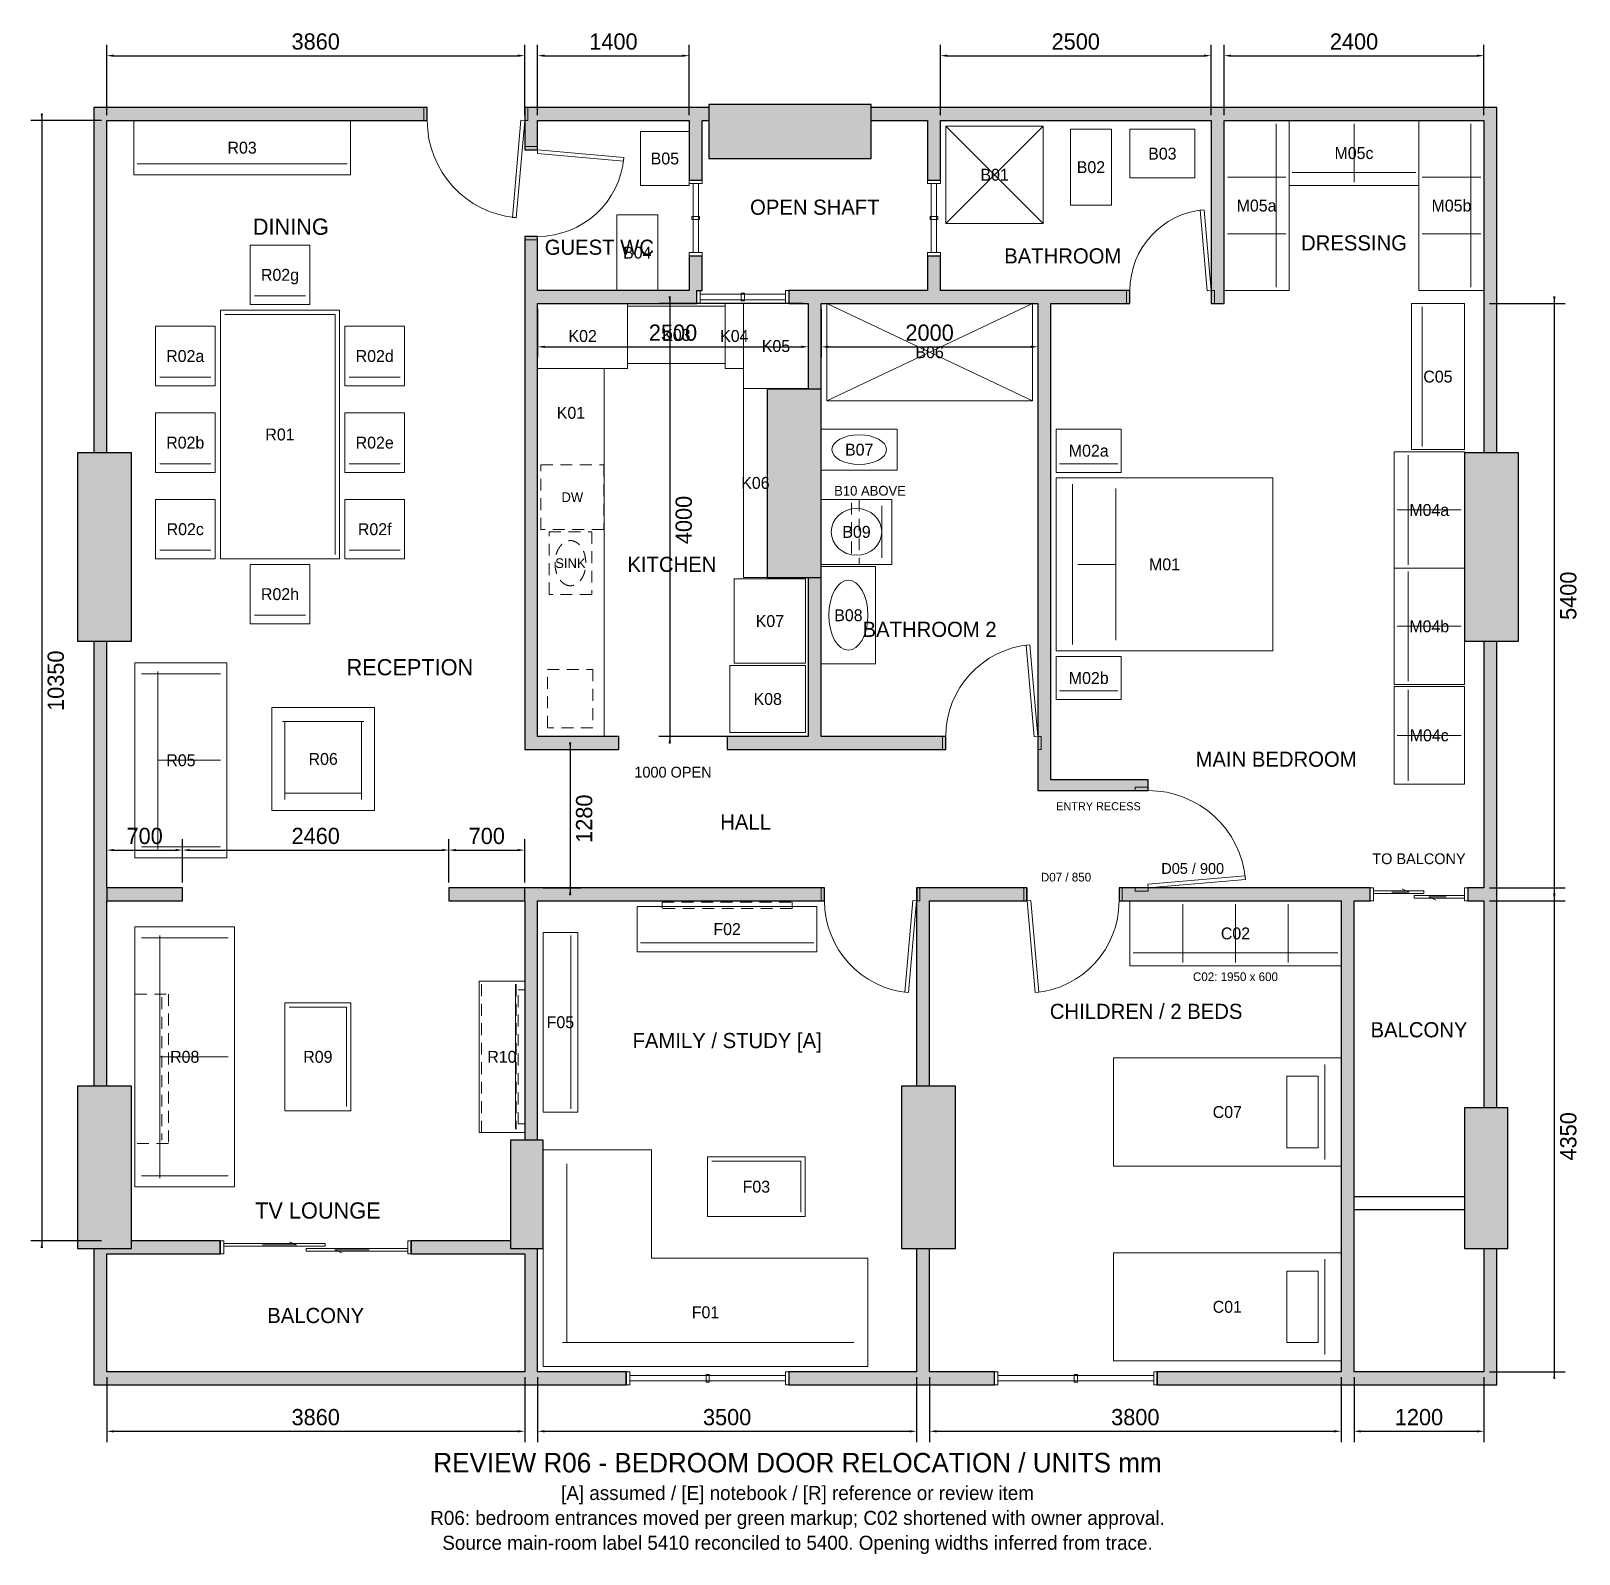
# Model space of a CAD drawing. Header units: millimetres. Extents: x -700 to 13598, y -1684 to 12388.
import ezdxf
from ezdxf.enums import TextEntityAlignment as Align

# ---------------------------------------------------------------- set-up
doc = ezdxf.new("R2010")
doc.units = ezdxf.units.MM
doc.linetypes.add('APT-DASH', pattern=[180, 110, -70])
for name, color, linetype, lineweight in [('A-CASE', 8, 'Continuous', 15), ('A-COLU', 8, 'Continuous', 30), ('A-DIMS', 7, 'Continuous', 13), ('A-DOOR', 7, 'Continuous', 15), ('A-DOOR-R06', 3, 'Continuous', 20), ('A-FURN-EXIST', 5, 'Continuous', 15), ('A-FURN-OVER', 8, 'APT-DASH', 13), ('A-FURN-PROP', 3, 'Continuous', 15), ('A-GLAZ', 4, 'Continuous', 15), ('A-NOTES', 7, 'Continuous', 13), ('A-PART-NEW', 30, 'Continuous', 30), ('A-REV-R06', 3, 'Continuous', 15), ('A-ROOM', 7, 'Continuous', 13), ('A-SANR', 4, 'Continuous', 15), ('A-WALL', 7, 'Continuous', 30)]:
    doc.layers.add(name, color=color, linetype=linetype, lineweight=lineweight)
doc.dimstyles.new('APT-MM', dxfattribs={"dimtxt": 150, "dimasz": 65, "dimexe": 100, "dimexo": 50, "dimgap": 55, "dimtad": 1, "dimdec": 0, "dimcen": 2.5, "dimclrd": 8, "dimclre": 8, "dimclrt": 7, "dimazin": 3, "dimtfac": 1, "dimtmove": 0, "dimatfit": 3, "dimarcsym": 0})

# ---------------------------------------------------------------- blocks, each defined once
blk = doc.blocks.new('APT_DOOR_HINGED_900')
for points in [[(0, 0), (78, 897), (113, 894), (35, -3), (0, 0)], [(-30, -120), (0, -120), (0, 0), (-30, 0), (-30, -120)], [(900, -120), (930, -120), (930, 0), (900, 0), (900, -120)]]:
    blk.add_lwpolyline(points)
blk.add_arc((0, 0), 900, 0, 85)
at = {"flags": 1}
for tag, p in [('MARK', (450, -200)), ('WIDTH_MM', (450, -300))]:
    blk.add_attdef(tag, p, '', height=85, dxfattribs=at)
blk = doc.blocks.new('APT_DOOR_HINGED_800')
for points in [[(0, 0), (70, 797), (105, 794), (35, -3), (0, 0)], [(-30, -120), (0, -120), (0, 0), (-30, 0), (-30, -120)], [(800, -120), (830, -120), (830, 0), (800, 0), (800, -120)]]:
    blk.add_lwpolyline(points)
blk.add_arc((0, 0), 800, 0, 85)
at = {"flags": 1}
for tag, p in [('MARK', (400, -200)), ('WIDTH_MM', (400, -300))]:
    blk.add_attdef(tag, p, '', height=85, dxfattribs=at)
blk = doc.blocks.new('APT_DOOR_HINGED_850')
for points in [[(0, 0), (74, 847), (109, 844), (35, -3), (0, 0)], [(-30, -120), (0, -120), (0, 0), (-30, 0), (-30, -120)], [(850, -120), (880, -120), (880, 0), (850, 0), (850, -120)]]:
    blk.add_lwpolyline(points)
blk.add_arc((0, 0), 850, 0, 85)
at = {"flags": 1}
for tag, p in [('MARK', (425, -200)), ('WIDTH_MM', (425, -300))]:
    blk.add_attdef(tag, p, '', height=85, dxfattribs=at)
blk = doc.blocks.new('APT_DOOR_HINGED_750')
for points in [[(0, 0), (65, 747), (100, 744), (35, -3), (0, 0)], [(-30, -120), (0, -120), (0, 0), (-30, 0), (-30, -120)], [(750, -120), (780, -120), (780, 0), (750, 0), (750, -120)]]:
    blk.add_lwpolyline(points)
blk.add_arc((0, 0), 750, 0, 85)
at = {"flags": 1}
for tag, p in [('MARK', (375, -200)), ('WIDTH_MM', (375, -300))]:
    blk.add_attdef(tag, p, '', height=85, dxfattribs=at)
blk = doc.blocks.new('APT_SLIDING_DOOR_900x120')
for points in [[(0, 0), (30, 0), (30, -120), (0, -120), (0, 0)], [(870, 0), (900, 0), (900, -120), (870, -120), (870, 0)], [(30, -25), (495, -25), (495, -50), (30, -50), (30, -25)], [(198, -38), (360, -38), (295, -8)], [(405, -70), (870, -70), (870, -95), (405, -95), (405, -70)], [(702, -82), (540, -82), (605, -112)]]:
    blk.add_lwpolyline(points)
at = {"flags": 1}
for tag, p in [('MARK', (450, -200)), ('WIDTH_MM', (450, -300))]:
    blk.add_attdef(tag, p, '', height=85, dxfattribs=at)
blk = doc.blocks.new('APT_WINDOW_850x120')
for points in [[(0, 0), (30, 0), (30, -120), (0, -120), (0, 0)], [(820, 0), (850, 0), (850, -120), (820, -120), (820, 0)], [(30, -35), (820, -35)], [(30, -85), (820, -85)], [(410, -25), (440, -25), (440, -95), (410, -95), (410, -25)]]:
    blk.add_lwpolyline(points)
at = {"flags": 1}
for tag, p in [('MARK', (425, -200)), ('WIDTH_MM', (425, -300))]:
    blk.add_attdef(tag, p, '', height=85, dxfattribs=at)
blk = doc.blocks.new('APT_WINDOW_700x120')
for points in [[(0, 0), (30, 0), (30, -120), (0, -120), (0, 0)], [(670, 0), (700, 0), (700, -120), (670, -120), (670, 0)], [(30, -35), (670, -35)], [(30, -85), (670, -85)], [(335, -25), (365, -25), (365, -95), (335, -95), (335, -25)]]:
    blk.add_lwpolyline(points)
at = {"flags": 1}
for tag, p in [('MARK', (350, -200)), ('WIDTH_MM', (350, -300))]:
    blk.add_attdef(tag, p, '', height=85, dxfattribs=at)
blk = doc.blocks.new('APT_WINDOW_1500x120')
for points in [[(0, 0), (30, 0), (30, -120), (0, -120), (0, 0)], [(1470, 0), (1500, 0), (1500, -120), (1470, -120), (1470, 0)], [(30, -35), (1470, -35)], [(30, -85), (1470, -85)], [(735, -25), (765, -25), (765, -95), (735, -95), (735, -25)]]:
    blk.add_lwpolyline(points)
at = {"flags": 1}
for tag, p in [('MARK', (750, -200)), ('WIDTH_MM', (750, -300))]:
    blk.add_attdef(tag, p, '', height=85, dxfattribs=at)
blk = doc.blocks.new('APT_SLIDING_DOOR_1760x120')
for points in [[(0, 0), (30, 0), (30, -120), (0, -120), (0, 0)], [(1730, 0), (1760, 0), (1760, -120), (1730, -120), (1730, 0)], [(30, -25), (968, -25), (968, -50), (30, -50), (30, -25)], [(387.2, -38), (704, -38), (639, -8)], [(792, -70), (1730, -70), (1730, -95), (792, -95), (792, -70)], [(1372.8, -82), (1056, -82), (1121, -112)]]:
    blk.add_lwpolyline(points)
at = {"flags": 1}
for tag, p in [('MARK', (880, -200)), ('WIDTH_MM', (880, -300))]:
    blk.add_attdef(tag, p, '', height=85, dxfattribs=at)
blk = doc.blocks.new('APT_R03')
blk.add_line((30, -400), (1970, -400))
blk.add_lwpolyline([(2000, 0), (2000, -500), (0, -500), (0, 0)], close=True)
blk = doc.blocks.new('APT_R08')
for p, q in [((60, -100), (860, -100)), ((230, -80), (230, -2320)), ((230, -1200), (860, -1200)), ((60, -2300), (860, -2300))]:
    blk.add_line(p, q)
blk.add_lwpolyline([(920, 0), (920, -2400), (0, -2400), (0, 0)], close=True)
blk = doc.blocks.new('APT_R09')
for p, q in [((40, -40), (570, -40)), ((570, -40), (570, -960))]:
    blk.add_line(p, q)
blk.add_lwpolyline([(610, 0), (610, -1000), (0, -1000), (0, 0)], close=True)
blk = doc.blocks.new('APT_R10')
blk.add_line((336, -30), (336, -1370))
blk.add_lwpolyline([(420, 0), (420, -1400), (0, -1400), (0, 0)], close=True)
blk = doc.blocks.new('APT_R11')
blk.add_lwpolyline([(60, 0), (60, -1240), (0, -1240), (0, 0)], close=True)
blk = doc.blocks.new('APT_R12')
blk.add_line((320, -30), (320, -1370))
blk.add_lwpolyline([(400, 0), (400, -1400), (0, -1400), (0, 0)], close=True)
blk = doc.blocks.new('APT_R13')
blk.add_line((248, -30), (248, -1350))
blk.add_lwpolyline([(310, 0), (310, -1380), (0, -1380), (0, 0)], close=True)
blk = doc.blocks.new('APT_F01')
for p, q in [((220, -130), (220, -1780)), ((180, -1780), (2870, -1780))]:
    blk.add_line(p, q)
blk.add_lwpolyline([(1000, 0), (0, 0), (0, -1000), (0, -2000), (1000, -2000), (3000, -2000), (3000, -1000), (1000, -1000)], close=True)
blk = doc.blocks.new('APT_F02')
blk.add_line((30, -336), (1630, -336))
blk.add_lwpolyline([(1660, 0), (1660, -420), (0, -420), (0, 0)], close=True)
blk = doc.blocks.new('APT_F04')
blk.add_lwpolyline([(1200, 0), (1200, -60), (0, -60), (0, 0)], close=True)
blk = doc.blocks.new('APT_F05')
blk.add_line((256, -30), (256, -1630))
blk.add_lwpolyline([(320, 0), (320, -1660), (0, -1660), (0, 0)], close=True)
blk = doc.blocks.new('APT_F03')
for p, q in [((40, -40), (860, -40)), ((860, -40), (860, -510))]:
    blk.add_line(p, q)
blk.add_lwpolyline([(900, 0), (900, -550), (0, -550), (0, 0)], close=True)
blk = doc.blocks.new('APT_C01')
for p, q in [((1950, -60), (1950, -940)), ((1600, -170), (1890, -170)), ((1600, -830), (1600, -170)), ((1890, -170), (1890, -830)), ((1890, -830), (1600, -830))]:
    blk.add_line(p, q)
blk.add_lwpolyline([(2100, 0), (2100, -1000), (0, -1000), (0, 0)], close=True)
blk = doc.blocks.new('APT_C07')
for p, q in [((1950, -60), (1950, -940)), ((1600, -170), (1890, -170)), ((1600, -830), (1600, -170)), ((1890, -170), (1890, -830)), ((1890, -830), (1600, -830))]:
    blk.add_line(p, q)
blk.add_lwpolyline([(2100, 0), (2100, -1000), (0, -1000), (0, 0)], close=True)
blk = doc.blocks.new('APT_C02')
for p, q in [((487.5, -30), (487.5, -570)), ((975, -30), (975, -570)), ((1462.5, -30), (1462.5, -570)), ((30, -480), (1920, -480))]:
    blk.add_line(p, q)
blk.add_lwpolyline([(0, 0), (1950, 0), (1950, -600), (0, -600)], close=True)
blk = doc.blocks.new('APT_K02')
blk.add_lwpolyline([(831, 0), (831, -600), (0, -600), (0, 0)], close=True)
blk = doc.blocks.new('APT_K03')
blk.add_lwpolyline([(900, 0), (900, -530), (0, -530), (0, 0)], close=True)
blk = doc.blocks.new('APT_K04')
blk.add_lwpolyline([(171, 0), (171, -600), (0, -600), (0, 0)], close=True)
blk = doc.blocks.new('APT_K05')
blk.add_lwpolyline([(598, 0), (598, -785), (0, -785), (0, 0)], close=True)
blk = doc.blocks.new('APT_K06')
blk.add_lwpolyline([(218, 0), (218, -1745), (0, -1745), (0, 0)], close=True)
blk = doc.blocks.new('APT_K07')
blk.add_lwpolyline([(660, 0), (660, -780), (0, -780), (0, 0)], close=True)
blk = doc.blocks.new('APT_K08')
blk.add_lwpolyline([(700, 0), (700, -620), (0, -620), (0, 0)], close=True)
blk = doc.blocks.new('APT_K11')
blk.add_lwpolyline([(420, 0), (420, -540), (0, -540), (0, 0)], close=True)
blk = doc.blocks.new('APT_B01')
for p, q in [((0, 0), (900, -900)), ((900, 0), (0, -900))]:
    blk.add_line(p, q)
blk.add_lwpolyline([(900, 0), (900, -900), (0, -900), (0, 0)], close=True)
blk = doc.blocks.new('APT_B02')
blk.add_lwpolyline([(380, 0), (380, -700), (0, -700), (0, 0)], close=True)
blk = doc.blocks.new('APT_B03')
blk.add_lwpolyline([(600, 0), (600, -450), (0, -450), (0, 0)], close=True)
blk = doc.blocks.new('APT_B04')
blk.add_lwpolyline([(380, 0), (380, -700), (0, -700), (0, 0)], close=True)
blk = doc.blocks.new('APT_B05')
blk.add_lwpolyline([(450, 0), (450, -500), (0, -500), (0, 0)], close=True)
blk = doc.blocks.new('APT_M05a')
for p, q in [((480, -30), (480, -1540)), ((30, -523), (570, -523)), ((30, -1047), (570, -1047))]:
    blk.add_line(p, q)
blk.add_lwpolyline([(600, 0), (600, -1570), (0, -1570), (0, 0)], close=True)
blk = doc.blocks.new('APT_M05b')
for p, q in [((480, -30), (480, -1540)), ((30, -523), (570, -523)), ((30, -1047), (570, -1047))]:
    blk.add_line(p, q)
blk.add_lwpolyline([(600, 0), (600, -1570), (0, -1570), (0, 0)], close=True)
blk = doc.blocks.new('APT_M05c')
for p, q in [((600, -30), (600, -570)), ((30, -480), (1170, -480))]:
    blk.add_line(p, q)
blk.add_lwpolyline([(1200, 0), (1200, -600), (0, -600), (0, 0)], close=True)
blk = doc.blocks.new('APT_R01')
for p, q in [((40, -40), (1060, -40)), ((1060, -40), (1060, -2260))]:
    blk.add_line(p, q)
blk.add_lwpolyline([(1100, 0), (1100, -2300), (0, -2300), (0, 0)], close=True)
blk = doc.blocks.new('APT_R02a')
blk.add_line((40, -470), (510, -470))
blk.add_lwpolyline([(550, 0), (550, -550), (0, -550), (0, 0)], close=True)
blk = doc.blocks.new('APT_R02d')
blk.add_line((40, -470), (510, -470))
blk.add_lwpolyline([(550, 0), (550, -550), (0, -550), (0, 0)], close=True)
blk = doc.blocks.new('APT_R02b')
blk.add_line((40, -470), (510, -470))
blk.add_lwpolyline([(550, 0), (550, -550), (0, -550), (0, 0)], close=True)
blk = doc.blocks.new('APT_R02e')
blk.add_line((40, -470), (510, -470))
blk.add_lwpolyline([(550, 0), (550, -550), (0, -550), (0, 0)], close=True)
blk = doc.blocks.new('APT_R02c')
blk.add_line((40, -470), (510, -470))
blk.add_lwpolyline([(550, 0), (550, -550), (0, -550), (0, 0)], close=True)
blk = doc.blocks.new('APT_R02f')
blk.add_line((40, -470), (510, -470))
blk.add_lwpolyline([(550, 0), (550, -550), (0, -550), (0, 0)], close=True)
blk = doc.blocks.new('APT_R02g')
blk.add_line((40, -470), (510, -470))
blk.add_lwpolyline([(550, 0), (550, -550), (0, -550), (0, 0)], close=True)
blk = doc.blocks.new('APT_R02h')
blk.add_line((40, -470), (510, -470))
blk.add_lwpolyline([(550, 0), (550, -550), (0, -550), (0, 0)], close=True)
blk = doc.blocks.new('APT_R05')
for p, q in [((60, -100), (790, -100)), ((212.5, -80), (212.5, -1720)), ((212.5, -900), (790, -900)), ((60, -1700), (790, -1700))]:
    blk.add_line(p, q)
blk.add_lwpolyline([(850, 0), (850, -1800), (0, -1800), (0, 0)], close=True)
blk = doc.blocks.new('APT_R06')
for p, q in [((100, -130), (850, -130)), ((120, -130), (120, -850)), ((830, -130), (830, -850)), ((120, -790), (830, -790))]:
    blk.add_line(p, q)
blk.add_lwpolyline([(950, 0), (950, -950), (0, -950), (0, 0)], close=True)
blk = doc.blocks.new('APT_C05')
blk.add_line((98, -30), (98, -1320))
blk.add_lwpolyline([(490, 0), (490, -1350), (0, -1350), (0, 0)], close=True)
blk = doc.blocks.new('APT_M01')
for p, q in [((150, -60), (150, -1540)), ((550, -100), (550, -1500)), ((550, -800), (200, -800))]:
    blk.add_line(p, q)
blk.add_lwpolyline([(2000, 0), (2000, -1600), (0, -1600), (0, 0)], close=True)
blk = doc.blocks.new('APT_M02a')
blk.add_line((30, -320), (570, -320))
blk.add_lwpolyline([(600, 0), (600, -400), (0, -400), (0, 0)], close=True)
blk = doc.blocks.new('APT_M02b')
blk.add_line((30, -320), (570, -320))
blk.add_lwpolyline([(600, 0), (600, -400), (0, -400), (0, 0)], close=True)
blk = doc.blocks.new('APT_M04a')
for p, q in [((130, -30), (130, -1045)), ((620, -537.5), (30, -537.5))]:
    blk.add_line(p, q)
blk.add_lwpolyline([(650, 0), (650, -1075), (0, -1075), (0, 0)], close=True)
blk = doc.blocks.new('APT_M04b')
for p, q in [((130, -30), (130, -1045)), ((620, -537.5), (30, -537.5))]:
    blk.add_line(p, q)
blk.add_lwpolyline([(650, 0), (650, -1075), (0, -1075), (0, 0)], close=True)
blk = doc.blocks.new('APT_M04c')
for p, q in [((130, -30), (130, -870)), ((620, -450), (30, -450))]:
    blk.add_line(p, q)
blk.add_lwpolyline([(650, 0), (650, -900), (0, -900), (0, 0)], close=True)
blk = doc.blocks.new('APT_K01')
blk.add_lwpolyline([(615, 0), (615, -3400), (0, -3400), (0, 0)], close=True)
blk = doc.blocks.new('APT_K09')
blk.add_lwpolyline([(395, 0), (395, -580), (0, -580), (0, 0)], close=True)
blk.add_ellipse((197.5, -290), major_axis=(0, -208.8), ratio=0.6810345)
blk = doc.blocks.new('APT_K10')
blk.add_lwpolyline([(580, 0), (580, -600), (0, -600), (0, 0)], close=True)
blk = doc.blocks.new('APT_B06')
for p, q in [((0, 0), (1900, -900)), ((1900, 0), (0, -900))]:
    blk.add_line(p, q)
blk.add_lwpolyline([(1900, 0), (1900, -900), (0, -900), (0, 0)], close=True)
blk = doc.blocks.new('APT_B07')
blk.add_lwpolyline([(700, 0), (700, -380), (0, -380), (0, 0)], close=True)
blk.add_ellipse((350, -190), major_axis=(252, 0), ratio=0.542857)
blk = doc.blocks.new('APT_B08')
blk.add_lwpolyline([(500, 0), (500, -900), (0, -900), (0, 0)], close=True)
blk.add_ellipse((250, -450), major_axis=(0, -324), ratio=0.555556)
blk = doc.blocks.new('APT_B09')
blk.add_line((560, -60), (560, -540))
blk.add_lwpolyline([(650, 0), (650, -600), (0, -600), (0, 0)], close=True)
blk.add_ellipse((325, -300), major_axis=(234, 0), ratio=0.923077)
blk = doc.blocks.new('APT_B10')
blk.add_line((280, -30), (280, -570))
blk.add_lwpolyline([(350, 0), (350, -600), (0, -600), (0, 0)], close=True)

msp = doc.modelspace()

# ---------------------------------------------------------------- hatches: boundary and pattern name
at = {"layer": 'A-COLU'}
h = msp.add_hatch(color=8, dxfattribs=at)
h.dxf.hatch_style = 1
h.paths.add_polyline_path([(7060, 11210), (7060, 11710), (5560, 11710), (5560, 11210)])
h = msp.add_hatch(color=8, dxfattribs=at)
h.dxf.hatch_style = 1
h.paths.add_polyline_path([(6600, 7340), (6600, 9080), (6100, 9080), (6100, 7340)])
h = msp.add_hatch(color=8, dxfattribs=at)
h.dxf.hatch_style = 1
h.paths.add_polyline_path([(230, 6750), (230, 8490), (-270, 8490), (-270, 6750)])
h = msp.add_hatch(color=8, dxfattribs=at)
h.dxf.hatch_style = 1
h.paths.add_polyline_path([(13040, 6750), (13040, 8490), (12540, 8490), (12540, 6750)])
h = msp.add_hatch(color=8, dxfattribs=at)
h.dxf.hatch_style = 1
h.paths.add_polyline_path([(230, 1140), (230, 2640), (-270, 2640), (-270, 1140)])
h = msp.add_hatch(color=8, dxfattribs=at)
h.dxf.hatch_style = 1
h.paths.add_polyline_path([(7840, 1140), (7840, 2640), (7340, 2640), (7340, 1140)])
h = msp.add_hatch(color=8, dxfattribs=at)
h.dxf.hatch_style = 1
h.paths.add_polyline_path([(12940, 1140), (12940, 2440), (12540, 2440), (12540, 1140)])
h = msp.add_hatch(color=8, dxfattribs=at)
h.dxf.hatch_style = 1
h.paths.add_polyline_path([(4030, 1140), (4030, 2140), (3730, 2140), (3730, 1140)])
at = {"layer": 'A-PART-NEW'}
h = msp.add_hatch(color=30, dxfattribs=at)
h.dxf.hatch_style = 1
h.paths.add_polyline_path([(0, 4470), (0, 4350), (700, 4350), (700, 4470)])
h = msp.add_hatch(color=30, dxfattribs=at)
h.dxf.hatch_style = 1
h.paths.add_polyline_path([(3160, 4470), (3160, 4350), (3860, 4350), (3860, 4470)])
at = {"layer": 'A-WALL'}
h = msp.add_hatch(color=254, dxfattribs=at)
h.dxf.hatch_style = 1
h.paths.add_polyline_path([(2959, 11680), (-120, 11680), (-120, 11560), (-120, 8490), (0, 8490), (0, 11560), (2959, 11560)])
h = msp.add_hatch(color=254, dxfattribs=at)
h.dxf.hatch_style = 1
h.paths.add_polyline_path([(5500, 11011), (5500, 11560), (5560, 11560), (5560, 11680), (3861, 11680), (3861, 11439), (3860, 11439), (3860, 11291), (3980, 11291), (3980, 11560), (5380, 11560), (5380, 11011)])
h = msp.add_hatch(color=254, dxfattribs=at)
h.dxf.hatch_style = 1
h.paths.add_polyline_path([(10200, 10111), (10201, 10111), (10201, 9870), (10320, 9870), (10320, 11560), (12720, 11560), (12720, 8490), (12840, 8490), (12840, 11560), (12840, 11680), (7060, 11680), (7060, 11560), (7580, 11560), (7580, 11011), (7700, 11011), (7700, 11560), (10200, 11560)])
h = msp.add_hatch(color=254, dxfattribs=at)
h.dxf.hatch_style = 1
h.paths.add_polyline_path([(5380, 9990), (3980, 9990), (3980, 10489), (3860, 10489), (3860, 5750), (3980, 5750), (3981, 5750), (4729, 5750), (4729, 5870), (3980, 5870), (3980, 9870), (5449, 9870), (5449, 9991), (5500, 9991), (5500, 10309), (5380, 10309)])
h = msp.add_hatch(color=254, dxfattribs=at)
h.dxf.hatch_style = 1
h.paths.add_polyline_path([(9620, 5370), (9620, 5470), (8720, 5470), (8720, 9870), (9449, 9870), (9449, 9990), (7700, 9990), (7700, 10309), (7580, 10309), (7580, 9990), (6301, 9990), (6301, 9870), (6480, 9870), (6480, 9080), (6600, 9080), (6600, 9870), (8600, 9870), (8600, 5991), (8601, 5991), (8601, 5749), (8600, 5749), (8600, 5371), (8720, 5371), (8720, 5370)])
h = msp.add_hatch(color=254, dxfattribs=at)
h.dxf.hatch_style = 1
h.paths.add_polyline_path([(5731, 5750), (6480, 5750), (6600, 5750), (7749, 5750), (7749, 5870), (6600, 5870), (6600, 7340), (6480, 7340), (6480, 5870), (5731, 5870)])
h = msp.add_hatch(color=254, dxfattribs=at)
h.dxf.hatch_style = 1
h.paths.add_polyline_path([(0, 2640), (0, 4350), (0, 4470), (0, 6750), (-120, 6750), (-120, 2640)])
h = msp.add_hatch(color=254, dxfattribs=at)
h.dxf.hatch_style = 1
h.paths.add_polyline_path([(12720, 6750), (12720, 4470), (12571, 4470), (12571, 4350), (12720, 4350), (12720, 2440), (12840, 2440), (12840, 6750)])
h = msp.add_hatch(color=254, dxfattribs=at)
h.dxf.hatch_style = 1
h.paths.add_polyline_path([(3980, 4350), (6629, 4350), (6629, 4470), (3981, 4470), (3980, 4470), (3860, 4470), (3860, 4350), (3860, 2140), (3980, 2140)])
h = msp.add_hatch(color=254, dxfattribs=at)
h.dxf.hatch_style = 1
h.paths.add_polyline_path([(7600, 4350), (8451, 4350), (8499, 4350), (8499, 4470), (8451, 4470), (7599, 4470), (7481, 4470), (7481, 4350), (7480, 4350), (7480, 4229), (7480, 2640), (7600, 2640), (7600, 4229)])
h = msp.add_hatch(color=254, dxfattribs=at)
h.dxf.hatch_style = 1
h.paths.add_polyline_path([(11400, 4350), (11400, 0), (9701, 0), (9701, -120), (12720, -120), (12840, -120), (12840, 1140), (12720, 1140), (12720, 0), (11520, 0), (11520, 4350), (11669, 4350), (11669, 4470), (9351, 4470), (9351, 4350)])
h = msp.add_hatch(color=254, dxfattribs=at)
h.dxf.hatch_style = 1
h.paths.add_polyline_path([(2811, 1090), (3860, 1090), (3860, 0), (0, 0), (0, 1090), (1049, 1090), (1049, 1210), (230, 1210), (230, 1140), (-120, 1140), (-120, -120), (0, -120), (4799, -120), (4799, 0), (3980, 0), (3980, 1140), (3730, 1140), (3730, 1210), (2811, 1210)])
h = msp.add_hatch(color=254, dxfattribs=at)
h.dxf.hatch_style = 1
h.paths.add_polyline_path([(7600, 0), (7600, 1140), (7480, 1140), (7480, 0), (6301, 0), (6301, -120), (8199, -120), (8199, 0)])

# ---------------------------------------------------------------- linework, layer by layer
for p, q in [((11520, 1620), (12540, 1620)), ((11520, 1500), (12540, 1500))]:
    msp.add_line(p, q)
at = {"layer": 'A-COLU'}
for p, q in [((5560, 11679.95), (5560, 11560.05)), ((7060, 11560.05), (7060, 11679.95)), ((6599.95, 9080), (6480.05, 9080)), ((-0.05, 8490), (-119.95, 8490)), ((12839.95, 8490), (12720.05, 8490)), ((6480.05, 7340), (6599.95, 7340)), ((-119.95, 6750), (-0.05, 6750)), ((12720.05, 6750), (12839.95, 6750)), ((-0.05, 2640), (-119.95, 2640)), ((7599.95, 2640), (7480.05, 2640)), ((12839.95, 2440), (12720.05, 2440)), ((3979.95, 2140), (3860.05, 2140)), ((230, 1140), (230, 1209.95)), ((3730, 1209.95), (3730, 1140)), ((-119.95, 1140), (230, 1140)), ((3730, 1140), (3979.95, 1140)), ((7480.05, 1140), (7599.95, 1140)), ((12720.05, 1140), (12839.95, 1140))]:
    msp.add_line(p, q, dxfattribs=at)
at = {"layer": 'A-PART-NEW'}
for p, q in [((0, 4469.95), (0, 4350.05)), ((3860, 4350.05), (3860, 4469.95))]:
    msp.add_line(p, q, dxfattribs=at)
at = {"layer": 'A-WALL'}
for p, q in [((2959, 11680), (-120, 11680)), ((-120, 11680), (-120, 11560)), ((2959, 11560), (2959, 11680)), ((5560, 11680), (3861, 11680)), ((3861, 11680), (3861, 11439)), ((7060, 11710), (5560, 11710)), ((5560, 11710), (5560, 11680)), ((7060, 11680), (7060, 11710)), ((12840, 11680), (7060, 11680)), ((12840, 11560), (12840, 11680)), ((-120, 11560), (-120, 8490)), ((0, 8490), (0, 11560)), ((0, 11560), (2959, 11560)), ((3861, 11439), (3860, 11439)), ((3860, 11439), (3860, 11291)), ((3980, 11291), (3980, 11560)), ((3980, 11560), (5380, 11560)), ((5380, 11560), (5380, 11011)), ((5500, 11011), (5500, 11560)), ((5500, 11560), (5560, 11560)), ((5560, 11560), (5560, 11210)), ((7060, 11210), (7060, 11560)), ((7060, 11560), (7580, 11560)), ((7580, 11560), (7580, 11011)), ((7700, 11011), (7700, 11560)), ((7700, 11560), (10200, 11560)), ((10200, 11560), (10200, 10111)), ((10320, 9870), (10320, 11560)), ((10320, 11560), (12720, 11560)), ((12720, 11560), (12720, 8490)), ((12840, 8490), (12840, 11560)), ((3860, 11291), (3980, 11291)), ((5560, 11210), (7060, 11210)), ((5380, 11011), (5500, 11011)), ((7580, 11011), (7700, 11011)), ((3980, 10489), (3860, 10489)), ((3860, 10489), (3860, 5750)), ((3980, 9990), (3980, 10489)), ((5500, 10309), (5380, 10309)), ((5380, 10309), (5380, 9990)), ((5500, 9991), (5500, 10309)), ((7700, 10309), (7580, 10309)), ((7580, 10309), (7580, 9990)), ((7700, 9990), (7700, 10309)), ((10200, 10111), (10201, 10111)), ((10201, 10111), (10201, 9870)), ((5380, 9990), (3980, 9990)), ((3980, 5870), (3980, 9870)), ((3980, 9870), (5449, 9870)), ((5449, 9870), (5449, 9991)), ((5449, 9991), (5500, 9991)), ((7580, 9990), (6301, 9990)), ((6301, 9990), (6301, 9870)), ((6301, 9870), (6480, 9870)), ((6480, 9870), (6480, 9080)), ((6600, 9080), (6600, 9870)), ((6600, 9870), (8600, 9870)), ((9449, 9990), (7700, 9990)), ((8600, 9870), (8600, 5991)), ((8720, 5470), (8720, 9870)), ((8720, 9870), (9449, 9870)), ((9449, 9870), (9449, 9990)), ((10201, 9870), (10320, 9870)), ((6480, 9080), (6100, 9080)), ((6100, 9080), (6100, 7340)), ((6600, 7340), (6600, 9080)), ((-270, 8490), (-270, 6750)), ((-120, 8490), (-270, 8490)), ((230, 8490), (0, 8490)), ((230, 6750), (230, 8490)), ((12720, 8490), (12540, 8490)), ((12540, 8490), (12540, 6750)), ((13040, 8490), (12840, 8490)), ((13040, 6750), (13040, 8490)), ((6100, 7340), (6480, 7340)), ((6480, 7340), (6480, 5870)), ((6600, 5870), (6600, 7340)), ((-270, 6750), (-120, 6750)), ((-120, 6750), (-120, 2640)), ((0, 4470), (0, 6750)), ((0, 6750), (230, 6750)), ((12540, 6750), (12720, 6750)), ((12720, 6750), (12720, 4470)), ((12840, 2440), (12840, 6750)), ((12840, 6750), (13040, 6750)), ((4729, 5870), (3980, 5870)), ((4729, 5750), (4729, 5870)), ((6480, 5870), (5731, 5870)), ((5731, 5870), (5731, 5750)), ((7749, 5870), (6600, 5870)), ((7749, 5750), (7749, 5870)), ((8600, 5991), (8601, 5991)), ((8601, 5991), (8601, 5749)), ((3860, 5750), (3980, 5750)), ((3980, 5750), (3981, 5750)), ((3981, 5750), (4729, 5750)), ((5731, 5750), (6480, 5750)), ((6480, 5750), (6600, 5750)), ((6600, 5750), (7749, 5750)), ((8601, 5749), (8600, 5749)), ((8600, 5749), (8600, 5371)), ((9620, 5470), (8720, 5470)), ((9620, 5370), (9620, 5470)), ((8600, 5371), (8720, 5371)), ((8720, 5371), (8720, 5370)), ((8720, 5370), (9620, 5370)), ((700, 4470), (0, 4470)), ((700, 4350), (700, 4470)), ((3860, 4470), (3160, 4470)), ((3160, 4470), (3160, 4350)), ((3980, 4470), (3860, 4470)), ((3981, 4470), (3980, 4470)), ((6629, 4470), (3981, 4470)), ((6629, 4350), (6629, 4470)), ((7599, 4470), (7481, 4470)), ((7481, 4470), (7481, 4350)), ((8451, 4470), (7599, 4470)), ((8499, 4470), (8451, 4470)), ((8499, 4350), (8499, 4470)), ((11669, 4470), (9351, 4470)), ((9351, 4470), (9351, 4350)), ((11669, 4350), (11669, 4470)), ((12720, 4470), (12571, 4470)), ((12571, 4470), (12571, 4350)), ((0, 2640), (0, 4350)), ((0, 4350), (700, 4350)), ((3160, 4350), (3860, 4350)), ((3860, 4350), (3860, 2140)), ((3980, 2140), (3980, 4350)), ((3980, 4350), (6629, 4350)), ((7481, 4350), (7480, 4350)), ((7480, 4350), (7480, 4229)), ((7600, 4229), (7600, 4350)), ((7600, 4350), (8451, 4350)), ((8451, 4350), (8499, 4350)), ((9351, 4350), (11400, 4350)), ((11400, 4350), (11400, 0)), ((11520, 0), (11520, 4350)), ((11520, 4350), (11669, 4350)), ((12571, 4350), (12720, 4350)), ((12720, 4350), (12720, 2440)), ((7480, 4229), (7480, 2640)), ((7600, 2640), (7600, 4229)), ((-120, 2640), (-270, 2640)), ((-270, 2640), (-270, 1140)), ((230, 2640), (0, 2640)), ((230, 1210), (230, 2640)), ((7480, 2640), (7340, 2640)), ((7340, 2640), (7340, 1140)), ((7840, 2640), (7600, 2640)), ((7840, 1140), (7840, 2640)), ((12720, 2440), (12540, 2440)), ((12540, 2440), (12540, 1140)), ((12940, 2440), (12840, 2440)), ((12940, 1140), (12940, 2440)), ((3860, 2140), (3730, 2140)), ((3730, 2140), (3730, 1210)), ((4030, 2140), (3980, 2140)), ((4030, 1140), (4030, 2140)), ((1049, 1210), (230, 1210)), ((1049, 1090), (1049, 1210)), ((3730, 1210), (2811, 1210)), ((2811, 1210), (2811, 1090)), ((-270, 1140), (-120, 1140)), ((-120, 1140), (-120, -120)), ((0, 0), (0, 1090)), ((0, 1090), (1049, 1090)), ((2811, 1090), (3860, 1090)), ((3860, 1090), (3860, 0)), ((3980, 0), (3980, 1140)), ((3980, 1140), (4030, 1140)), ((7340, 1140), (7480, 1140)), ((7480, 1140), (7480, 0)), ((7600, 0), (7600, 1140)), ((7600, 1140), (7840, 1140)), ((12540, 1140), (12720, 1140)), ((12720, 1140), (12720, 0)), ((12840, -120), (12840, 1140)), ((12840, 1140), (12940, 1140)), ((3860, 0), (0, 0)), ((4799, 0), (3980, 0)), ((4799, -120), (4799, 0)), ((7480, 0), (6301, 0)), ((6301, 0), (6301, -120)), ((8199, 0), (7600, 0)), ((8199, -120), (8199, 0)), ((11400, 0), (9701, 0)), ((9701, 0), (9701, -120)), ((12720, 0), (11520, 0)), ((-120, -120), (0, -120)), ((0, -120), (4799, -120)), ((6301, -120), (8199, -120)), ((9701, -120), (12720, -120)), ((12720, -120), (12840, -120))]:
    msp.add_line(p, q, dxfattribs=at)

# ---------------------------------------------------------------- block references
at = {"layer": 'A-CASE'}
for name, p in [('APT_M05a', (10320, 11560)), ('APT_M05c', (10920, 11560)), ('APT_M05b', (12120, 11560)), ('APT_K02', (3980, 9870)), ('APT_K04', (5711, 9870)), ('APT_K05', (5882, 9870)), ('APT_K01', (3980, 9270)), ('APT_K06', (5882, 9085)), ('APT_M04a', (11890, 8500)), ('APT_M04b', (11890, 7425)), ('APT_M04c', (11890, 6330)), ('APT_C02', (9450, 4350))]:
    msp.add_blockref(name, p, dxfattribs=at)
at = {"layer": 'A-DOOR'}
for name, p, rotation in [('APT_DOOR_HINGED_900', (3860, 11560), 180), ('APT_DOOR_HINGED_800', (3980, 11290), 270), ('APT_DOOR_HINGED_850', (7480, 4350), 180)]:
    msp.add_blockref(name, p, dxfattribs=dict(at, rotation=rotation))
at = {"layer": 'A-DOOR', "yscale": -1, "rotation": 180}
for name, p in [('APT_DOOR_HINGED_750', (10200, 9990)), ('APT_DOOR_HINGED_850', (8600, 5870))]:
    msp.add_blockref(name, p, dxfattribs=at)
at = {"layer": 'A-DOOR'}
for name, p in [('APT_SLIDING_DOOR_900x120', (11670, 4470)), ('APT_SLIDING_DOOR_1760x120', (1050, 1210))]:
    msp.add_blockref(name, p, dxfattribs=at)
at = {"layer": 'A-DOOR-R06', "yscale": -1, "rotation": 90}
msp.add_blockref('APT_DOOR_HINGED_900', (9620, 4470), dxfattribs=at)
at = {"layer": 'A-DOOR-R06', "yscale": -1}
msp.add_blockref('APT_DOOR_HINGED_850', (8500, 4350), dxfattribs=at)
at = {"layer": 'A-FURN-EXIST'}
for name, p in [('APT_C05', (12050, 9870)), ('APT_K03', (4811, 9845)), ('APT_M02a', (8770, 8710)), ('APT_M01', (8770, 8260)), ('APT_K07', (5795, 7326)), ('APT_M02b', (8770, 6610)), ('APT_K08', (5755, 6526)), ('APT_R06', (1523.97, 6137.18)), ('APT_R08', (260, 4110)), ('APT_F05', (4030, 4060)), ('APT_R10', (3440, 3610)), ('APT_R09', (1645, 3410)), ('APT_F01', (4030, 2050))]:
    msp.add_blockref(name, p, dxfattribs=at)
at = {"layer": 'A-FURN-OVER'}
for name, p in [('APT_K10', (4010, 8381)), ('APT_B10', (6600, 8060)), ('APT_K09', (4085, 7761)), ('APT_K11', (4070, 6490)), ('APT_F04', (5130, 4340)), ('APT_R12', (3460, 3610)), ('APT_R13', (260, 3490)), ('APT_R11', (3800, 3530))]:
    msp.add_blockref(name, p, dxfattribs=at)
at = {"layer": 'A-FURN-PROP'}
for name, p in [('APT_R03', (250, 11560)), ('APT_R02g', (1325, 10410)), ('APT_R01', (1050, 9810)), ('APT_R02a', (450, 9660)), ('APT_R02d', (2200, 9660)), ('APT_R02b', (450, 8860)), ('APT_R02e', (2200, 8860)), ('APT_R02c', (450, 8060)), ('APT_R02f', (2200, 8060)), ('APT_B09', (6600, 8060)), ('APT_R02h', (1325, 7460)), ('APT_R05', (260, 6550)), ('APT_F02', (4900, 4300)), ('APT_C07', (9300, 2900)), ('APT_F03', (5550, 1985)), ('APT_C01', (9300, 1100))]:
    msp.add_blockref(name, p, dxfattribs=at)
at = {"layer": 'A-GLAZ', "rotation": 90}
for p in [(5380, 10310), (7580, 10310)]:
    msp.add_blockref('APT_WINDOW_700x120', p, dxfattribs=at)
at = {"layer": 'A-GLAZ'}
for name, p in [('APT_WINDOW_850x120', (5450, 9990)), ('APT_WINDOW_1500x120', (4800, 0)), ('APT_WINDOW_1500x120', (8200, 0))]:
    msp.add_blockref(name, p, dxfattribs=at)
at = {"layer": 'A-SANR'}
for name, p in [('APT_B05', (4930, 11460)), ('APT_B01', (7750, 11510)), ('APT_B02', (8900, 11480)), ('APT_B03', (9450, 11480)), ('APT_B04', (4710, 10690)), ('APT_B06', (6650, 9870)), ('APT_B07', (6600, 8710)), ('APT_B08', (6600, 7440))]:
    msp.add_blockref(name, p, dxfattribs=at)

# ---------------------------------------------------------------- texts
at = {"layer": 'A-NOTES'}
for s, height, p in [('R03', 110, (1250, 11310)), ('B03', 110, (9750, 11255)), ('M05c', 110, (11520, 11260)), ('B05', 110, (5155, 11210)), ('B02', 110, (9090, 11130)), ('B01', 110, (8200, 11060)), ('M05a', 110, (10620, 10775)), ('M05b', 110, (12420, 10775)), ('B04', 110, (4900, 10340)), ('R02g', 110, (1600, 10135)), ('K02', 110, (4395.5, 9570)), ('K03', 110, (5261, 9580)), ('K04', 110, (5796.5, 9570)), ('R02a', 110, (725, 9385)), ('R02d', 110, (2475, 9385)), ('K05', 110, (6181, 9477.5)), ('B06', 110, (7600, 9420)), ('C05', 110, (12295, 9195)), ('K01', 110, (4287.5, 8860)), ('R02b', 110, (725, 8585)), ('R01', 110, (1600, 8660)), ('R02e', 110, (2475, 8585)), ('B07', 110, (6950, 8520)), ('M02a', 110, (9070, 8510)), ('K06', 110, (5991, 8212.5)), ('B10 ABOVE', 90, (7050, 8140)), ('DW', 90, (4300, 8081)), ('M04a', 110, (12215, 7962.5)), ('R02c', 110, (725, 7785)), ('R02f', 110, (2475, 7785)), ('B09', 110, (6925, 7760)), ('SINK', 90, (4282.5, 7471)), ('M01', 110, (9770, 7460)), ('R02h', 110, (1600, 7185)), ('B08', 110, (6850, 6990)), ('K07', 110, (6125, 6936)), ('M04b', 110, (12215, 6887.5)), ('M02b', 110, (9070, 6410)), ('K08', 110, (6105, 6216)), ('M04c', 110, (12215, 5880)), ('R05', 110, (685, 5650)), ('R06', 110, (1998.97, 5662.18)), ('1000 OPEN', 100, (5230, 5540)), ('TO BALCONY', 100, (12120, 4740)), ('F02', 110, (5730, 4090)), ('C02', 110, (10425, 4050)), ('F05', 110, (4190, 3230)), ('R08', 110, (720, 2910)), ('R09', 110, (1950, 2910)), ('R10', 110, (3650, 2910)), ('C07', 110, (10350, 2400)), ('F03', 110, (6000, 1710)), ('F01', 110, (5530, 550)), ('C01', 110, (10350, 600)), ('REVIEW R06 - BEDROOM DOOR RELOCATION / UNITS mm', 180, (6380, -840)), ('[A] assumed / [E] notebook / [R] reference or review item', 130, (6380, -1120)), ('R06: bedroom entrances moved per green markup; C02 shortened with owner approval.', 130, (6380, -1350)), ('Source main-room label 5410 reconciled to 5400. Opening widths inferred from trace.', 130, (6380, -1580))]:
    msp.add_text(s, height=height, dxfattribs=at).set_placement(p, align=Align.MIDDLE_CENTER)
at = {"layer": 'A-REV-R06'}
for s, height, p in [('ENTRY RECESS', 75, (9160, 5225)), ('D07 / 850', 80, (8860, 4570)), ('D05 / 900', 100, (10030, 4650)), ('C02: 1950 x 600', 80, (10425, 3650))]:
    msp.add_text(s, height=height, dxfattribs=at).set_placement(p, align=Align.MIDDLE_CENTER)
at = {"layer": 'A-ROOM'}
for s, height, p in [('OPEN SHAFT', 140, (6540, 10760)), ('DINING', 150, (1700, 10580)), ('GUEST WC', 140, (4550, 10390)), ('DRESSING', 140, (11520, 10430)), ('BATHROOM', 140, (8830, 10310)), ('KITCHEN', 140, (5220, 7460)), ('BATHROOM 2', 140, (7600, 6860)), ('RECEPTION', 150, (2800, 6510)), ('MAIN BEDROOM', 140, (10800, 5660)), ('HALL', 140, (5900, 5080)), ('CHILDREN / 2 BEDS', 140, (9600, 3330)), ('BALCONY', 140, (12120, 3160)), ('FAMILY / STUDY [A]', 140, (5730, 3060)), ('TV LOUNGE', 150, (1950, 1490)), ('BALCONY', 140, (1930, 520))]:
    msp.add_text(s, height=height, dxfattribs=at).set_placement(p, align=Align.MIDDLE_CENTER)

# ---------------------------------------------------------------- dimensions: what is measured, and where the dimension line sits
at = {"layer": 'A-DIMS'}
for base, p1, p2 in [((0, 12160), (0, 11560), (3860, 11560)), ((3980, 12160), (3980, 11560), (5380, 11560)), ((7700, 12160), (7700, 11560), (10200, 11560)), ((10320, 12160), (10320, 11560), (12720, 11560)), ((3980, 9470), (3980, 9870), (6480, 9870)), ((6600, 9470), (6600, 9870), (8600, 9870)), ((0, 4820), (0, 4470), (700, 4470)), ((700, 4820), (700, 4470), (3160, 4470)), ((3160, 4820), (3160, 4470), (3860, 4470)), ((0, -550), (0, 0), (3860, 0)), ((3980, -550), (3980, 0), (7480, 0)), ((7600, -550), (7600, 0), (11400, 0)), ((11520, -550), (11520, 0), (12720, 0))]:
    msp.add_linear_dim(base=base, p1=p1, p2=p2, dimstyle='APT-MM', dxfattribs=at).render()
for base, p1, p2 in [((-600, 11560), (0, 11560), (0, 1210)), ((5200, 9870), (6480, 9870), (6480, 5870)), ((13370, 9870), (12720, 9870), (12720, 4470)), ((4280, 5750), (3980, 5750), (3980, 4470)), ((13370, 4350), (12720, 4350), (12720, 0))]:
    msp.add_linear_dim(base=base, p1=p1, p2=p2, angle=90, dimstyle='APT-MM', dxfattribs=at).render()

doc.saveas('drawing.dxf')
